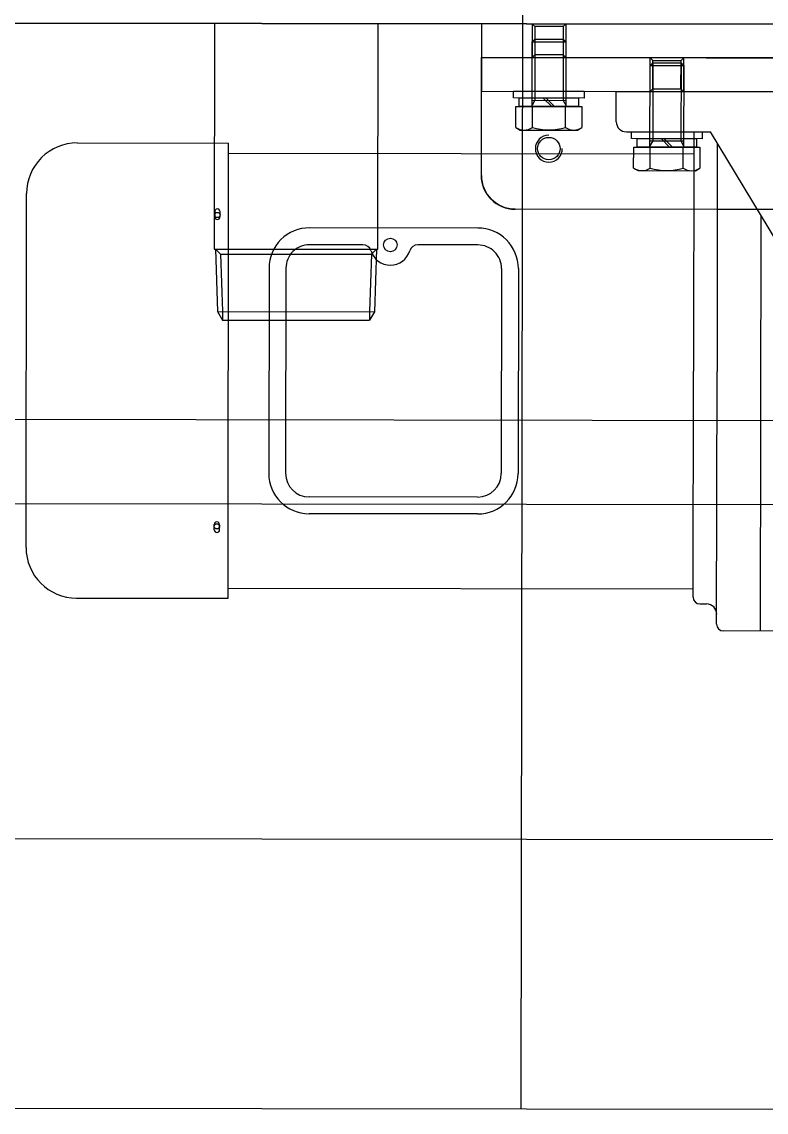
# Model space of a CAD drawing. Header units: millimetres. Extents: x 9 to 403, y 12 to 283.
# Drawn here: x 68.9263 to 69.1473, y 241.1773 to 241.5008 of the extents above; entities that cross this region are included whole.
import ezdxf

# ---------------------------------------------------------------- set-up
doc = ezdxf.new("R2010")
doc.units = ezdxf.units.MM
doc.layers.add('SITE_20200109$0$22', color=40, linetype='Continuous')

# ---------------------------------------------------------------- blocks, each defined once
blk = doc.blocks.new('SITE_20200109$0$A$C3D8971C')
at = {"color": 9, "linetype": 'Continuous'}
for p, q in [((-305, -960.5), (-305, -220.5)), ((-447.5, -235.5), (-447.5, -945.5)), ((-422.5, -235.5), (-422.5, -945.5)), ((-305, -245.5), (-305, -935.5)), ((-460.5, -510.5), (-355.5, -510.5)), ((-475.5, -525.5), (-475.5, -570.46)), ((-340.5, -525.5), (-340.5, -570.46)), ((-455.21, -566.36), (-453.63, -566.36)), ((-455.21, -567.92), (-453.63, -567.92)), ((-360.79, -566.36), (-362.37, -566.36)), ((-360.79, -567.92), (-362.37, -567.92)), ((-475.5, -570.46), (-340.5, -570.46)), ((-472.5, -570.46), (-472.5, -708.5)), ((-343.5, -570.46), (-343.5, -708.5)), ((-377.6, -582.5), (-438.4, -582.5)), ((-377.6, -587.5), (-438.4, -587.5)), ((-450.4, -644.5), (-450.4, -594.5)), ((-445.4, -644.5), (-445.4, -594.5)), ((-370.6, -610.36), (-370.6, -594.5)), ((-365.6, -644.5), (-365.6, -594.5)), ((-370.6, -644.5), (-370.6, -626.64)), ((-350, -645.5), (-325, -645.5)), ((-325, -645.5), (-325, -845.5)), ((-325, -645.5), (-325, -845.5)), ((-315, -645.5), (-325, -645.5)), ((-315, -645.5), (-315, -845.5)), ((-305, -645.5), (-315, -645.5)), ((-315, -845.5), (-315, -645.5)), ((-315, -645.5), (-315, -845.5)), ((-305, -645.5), (-315, -645.5)), ((-305, -845.5), (-305, -645.5)), ((-305, -845.5), (-305, -645.5)), ((-377.6, -651.5), (-438.4, -651.5)), ((-377.6, -656.5), (-438.4, -656.5)), ((-360, -835.5), (-360, -655.5)), ((-335.74, -655.68), (-336.5, -657)), ((-335.74, -655.68), (-329.5, -655.68)), ((-329.5, -655.68), (-329.5, -675.32)), ((-327, -676), (-327, -655)), ((-327, -655), (-325, -655)), ((-325, -655), (-325, -676)), ((-336.5, -657), (-336.5, -674)), ((-329.5, -674.3), (-329.5, -656.7)), ((-329.5, -656.7), (-327, -656.7)), ((-327, -656.7), (-327, -674.3)), ((-335.74, -660.59), (-329.5, -660.59)), ((-329.5, -660.5), (-310.31, -660.5)), ((-327.69, -661.31), (-329.1, -660.5)), ((-327.69, -660.5), (-327.69, -670.5)), ((-309.5, -661.31), (-327.69, -661.31)), ((-314.19, -661.31), (-315, -660.5)), ((-305, -660.5), (-315, -660.5)), ((-314.19, -661.31), (-315, -660.5)), ((-305, -660.5), (-315, -660.5)), ((-314.19, -669.69), (-314.19, -661.31)), ((-305.81, -661.31), (-314.19, -661.31)), ((-314.19, -669.69), (-314.19, -661.31)), ((-305.81, -661.31), (-314.19, -661.31)), ((-310.31, -660.5), (-310.31, -670.5)), ((-310.31, -660.5), (-309.5, -661.31)), ((-309.5, -661.31), (-309.5, -669.69)), ((-305, -660.5), (-305.81, -661.31)), ((-305, -660.5), (-305.81, -661.31)), ((-305.81, -669.69), (-305.81, -661.31)), ((-305.81, -669.69), (-305.81, -661.31)), ((-327, -663.83), (-329.5, -666.33)), ((-327, -664.67), (-329.5, -667.17)), ((-335.74, -670.41), (-329.5, -670.41)), ((-310.31, -670.5), (-329.5, -670.5)), ((-327.69, -669.69), (-329.1, -670.5)), ((-309.5, -669.69), (-327.69, -669.69)), ((-314.19, -669.69), (-315, -670.5)), ((-314.19, -669.69), (-315, -670.5)), ((-305, -670.5), (-315, -670.5)), ((-305, -670.5), (-315, -670.5)), ((-305.81, -669.69), (-314.19, -669.69)), ((-305.81, -669.69), (-314.19, -669.69)), ((-309.5, -669.69), (-310.31, -670.5)), ((-305, -670.5), (-305.81, -669.69)), ((-305, -670.5), (-305.81, -669.69)), ((-336.5, -674), (-335.74, -675.32)), ((-329.5, -675.32), (-335.74, -675.32)), ((-327, -674.3), (-329.5, -674.3)), ((-325, -676), (-327, -676)), ((-334, -685.5), (-325, -685.5)), ((-325, -685.5), (-325, -805.5)), ((-337, -688.5), (-337, -713.5)), ((-347.74, -690.68), (-348.5, -692)), ((-348.5, -692), (-348.5, -709)), ((-347.74, -690.68), (-341.5, -690.68)), ((-341.5, -690.68), (-341.5, -710.32)), ((-341.5, -709.3), (-341.5, -691.7)), ((-341.5, -691.7), (-339, -691.7)), ((-339, -711), (-339, -690)), ((-339, -690), (-337, -690)), ((-339, -691.7), (-339, -709.3)), ((-337, -690), (-337, -711)), ((-347.74, -695.59), (-341.5, -695.59)), ((-341.5, -695.5), (-317.31, -695.5)), ((-339.69, -696.31), (-341.1, -695.5)), ((-339.69, -695.5), (-339.69, -705.5)), ((-316.5, -696.31), (-339.69, -696.31)), ((-325, -695.5), (-324.19, -696.31)), ((-325, -695.5), (-315, -695.5)), ((-324.19, -696.31), (-324.19, -704.69)), ((-324.19, -696.31), (-315.81, -696.31)), ((-317.31, -695.5), (-317.31, -705.5)), ((-317.31, -695.5), (-316.5, -696.31)), ((-316.5, -696.31), (-316.5, -704.69)), ((-315.81, -696.31), (-315, -695.5)), ((-315.81, -696.31), (-315.81, -704.69)), ((-339, -698.83), (-341.5, -701.33)), ((-339, -699.67), (-341.5, -702.17)), ((-339.69, -704.69), (-341.1, -705.5)), ((-316.5, -704.69), (-339.69, -704.69)), ((-325, -705.5), (-324.19, -704.69)), ((-324.19, -704.69), (-315.81, -704.69)), ((-316.5, -704.69), (-317.31, -705.5)), ((-315.81, -704.69), (-315, -705.5)), ((-347.74, -705.41), (-341.5, -705.41)), ((-317.31, -705.5), (-341.5, -705.5)), ((-325, -705.5), (-315, -705.5)), ((-477, -710.5), (-477, -712.5)), ((-475, -708.5), (-408, -708.5)), ((-337, -708.5), (-408, -708.5)), ((-348.5, -709), (-347.74, -710.32)), ((-341.5, -710.32), (-347.74, -710.32)), ((-339, -709.3), (-341.5, -709.3)), ((-337, -711), (-339, -711)), ((-370, -733.5), (-337, -713.5)), ((-485, -758.5), (-485, -717.5)), ((-483, -715.5), (-408, -715.5)), ((-460, -715.5), (-444, -715.5)), ((-340.3, -715.5), (-408, -715.5)), ((-485, -728.5), (-361.75, -728.5))]:
    blk.add_line(p, q, dxfattribs=at)
at = {"color": 9, "linetype": 'ByBlock'}
for p, q in [((-390.44, -567.18), (-393, -568.66)), ((-390.44, -568.66), (-393, -568.66)), ((-393, -568.66), (-393, -612.34)), ((-371.94, -566.6), (-390.44, -567.18)), ((-390.44, -567.18), (-390.44, -613.82)), ((-373.42, -568.12), (-390.44, -568.66)), ((-371.94, -566.6), (-373.42, -568.12)), ((-373.42, -568.12), (-373.42, -612.88)), ((-305, -566.2), (-371.94, -566.2)), ((-371.94, -566.2), (-371.94, -614.8)), ((-390.44, -612.34), (-393, -612.34)), ((-390.44, -613.82), (-393, -612.34)), ((-373.42, -612.88), (-390.44, -612.34)), ((-371.94, -614.4), (-390.44, -613.82)), ((-371.94, -614.4), (-373.42, -612.88)), ((-371.94, -614.8), (-305, -614.8))]:
    blk.add_line(p, q, dxfattribs=at)
at = {"color": 9, "linetype": 'Continuous'}
blk.add_lwpolyline([(-360, -835.5), (-360, -655.5, -0.414214), (-350, -645.5), (-315, -645.5), (-315, -845.5), (-350, -845.5, -0.414214)], format="xyb", close=True, dxfattribs=at)
blk.add_lwpolyline([(-360, -835.5), (-360, -655.5, -0.414214), (-350, -645.5), (-315, -645.5), (-315, -845.5), (-350, -845.5, -0.414214)], format="xyb", close=True, dxfattribs=at)
for centre, radius in [((-454.17, -567.14), 0.784), ((-361.83, -567.14), 0.784), ((-370.64, -618.5), 2), ((-342, -665.5), 3.32), ((-342, -665.5), 3.32)]:
    blk.add_circle(centre, radius, dxfattribs=at)
for centre, radius, start, end in [((-460.5, -525.5), 15, 90, 180), ((-355.5, -525.5), 15, 0, 90), ((-455.21, -567.14), 0.784, 90, 270), ((-453.63, -567.14), 0.784, 270, 90), ((-362.37, -567.14), 0.784, 90, 270), ((-360.79, -567.14), 0.784, 270, 90), ((-438.4, -594.5), 12, 90, 180), ((-377.6, -594.5), 12, 0, 90), ((-438.4, -594.5), 7, 90, 180), ((-377.6, -594.5), 7, 0, 90), ((-373.1, -610.36), 2.5, 286.8239, 0), ((-370.64, -618.5), 6, 106.8239, 253.1761), ((-373.1, -626.64), 2.5, 0, 73.1761), ((-438.4, -644.5), 12, 180, 270), ((-438.4, -644.5), 7, 180, 270), ((-377.6, -644.5), 12, 270, 0), ((-377.6, -644.5), 7, 270, 0), ((-350, -655.5), 10, 90, 180), ((-332.16, -658.14), 4.34, 145.591, 214.409), ((-342, -665.5), 4, 0, 270), ((-342, -665.5), 4, 0, 270), ((-319.46, -665.5), 17, 163.2199, 196.7801), ((-332.16, -672.86), 4.34, 145.591, 214.409), ((-334, -688.5), 3, 90, 180), ((-344.16, -693.14), 4.34, 145.591, 214.409), ((-331.46, -700.5), 17, 163.2199, 196.7801), ((-344.16, -707.86), 4.34, 145.591, 214.409), ((-475, -710.5), 2, 90, 180), ((-480, -712.5), 3, 270, 0), ((-483, -717.5), 2, 90, 180)]:
    blk.add_arc(centre, radius, start, end, dxfattribs=at)
blk = doc.blocks.new('AUDIT_I_200528142514-0')
at = {"layer": 'SITE_20200109$0$22', "color": 8, "rotation": 89.92133469272197}
blk.add_blockref('SITE_20200109$0$A$C3D8971C', (248392.59, 243549.64), dxfattribs=at)

msp = doc.modelspace()

# ---------------------------------------------------------------- linework, layer by layer
at = {"color": 8}
for p, q in [((69.07833, 243.97823, -0.00232), (69.07448, 241.17823, -0.00232)), ((69.64459, 241.25745), (68.20459, 241.25943)), ((69.72448, 241.17734), (68.12448, 241.17954))]:
    msp.add_line(p, q, dxfattribs=at)

# ---------------------------------------------------------------- block references
at = {"linetype": 'Continuous', "xscale": 0.001000002026557922, "yscale": 0.001000002026557922, "zscale": 0.001000002026557922}
msp.add_blockref('AUDIT_I_200528142514-0', (-179.97536, -1.74407), dxfattribs=at)

doc.saveas('drawing.dxf')
